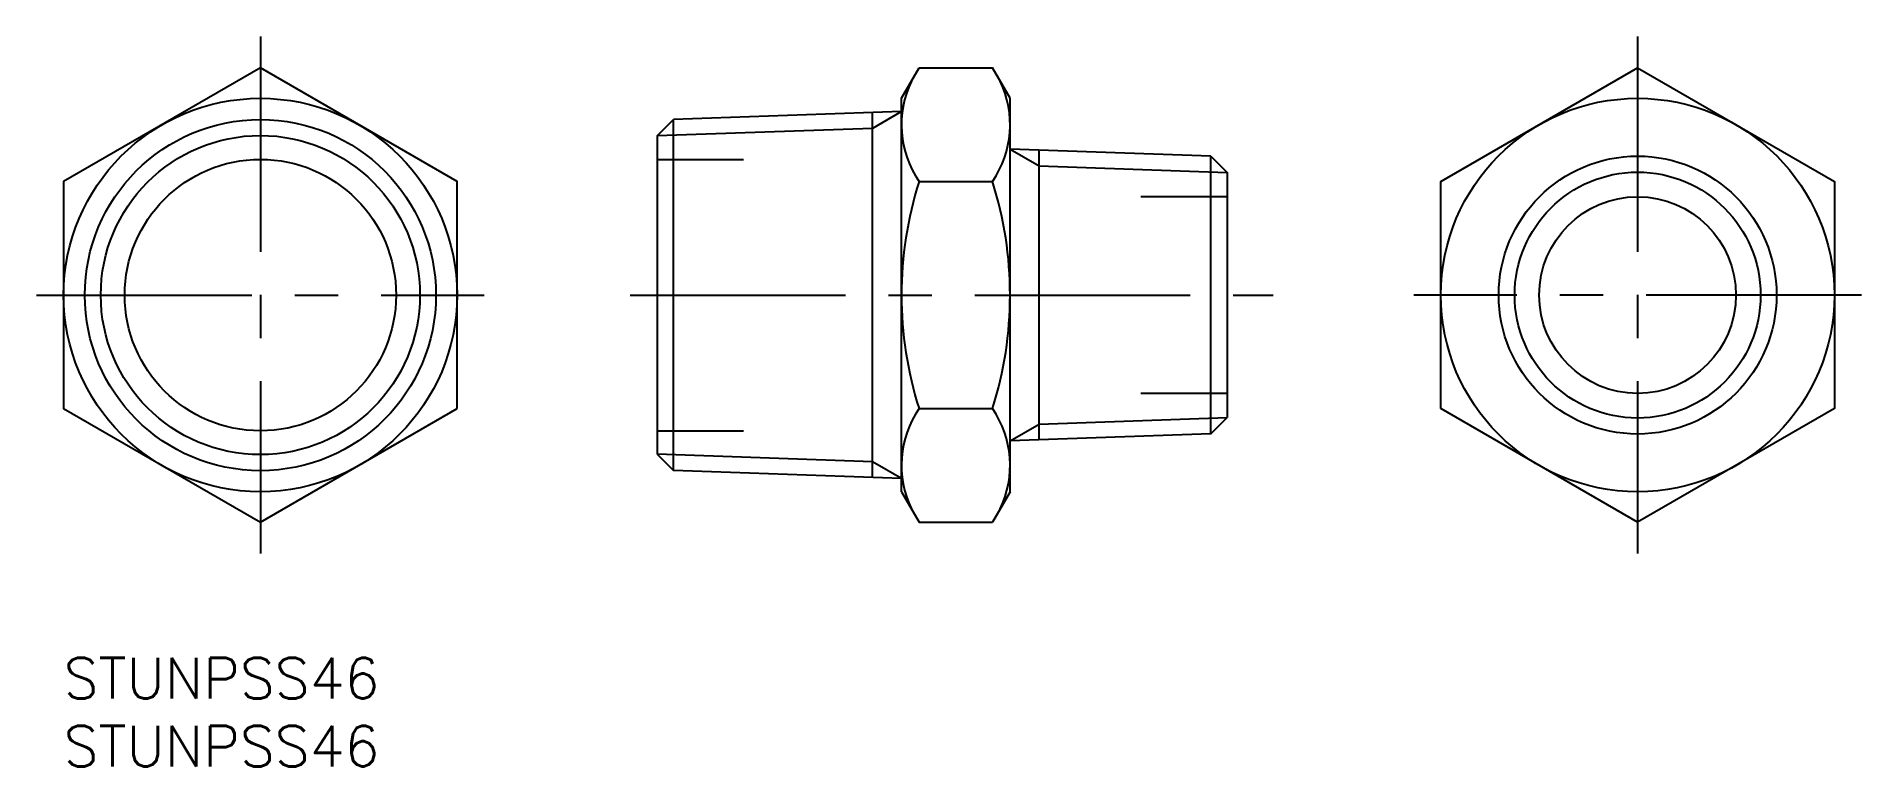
# Model space of a CAD drawing. Extents: x -2 to 133, y -8 to 46.
import ezdxf

# ---------------------------------------------------------------- set-up
doc = ezdxf.new("R2010")
doc.units = 0
doc.header["$LTSCALE"] = 0.5
doc.linetypes.add('CENTER', pattern=[50.8, 31.75, -6.35, 6.35, -6.35])
doc.linetypes.add('DASHED', pattern=[19.05, 12.7, -6.35])
for name, color, linetype in [('MSM_CENTER', 1, 'CENTER'), ('MSM_CONTINUOUS', 7, 'CONTINUOUS'), ('MSM_DASHED', 4, 'DASHED'), ('MSM_NARROW', 5, 'CONTINUOUS'), ('MSM_PART_NUMBER', 7, 'CONTINUOUS')]:
    doc.layers.add(name, color=color, linetype=linetype)
doc.styles.get("Standard").update_dxf_attribs({"font": 'txt.shx', "height": 3, "bigfont": 'bigfont.shx'})

# ---------------------------------------------------------------- blocks, each defined once
blk = doc.blocks.new('*U11')
at = {"layer": 'MSM_PART_NUMBER'}
blk.add_text('STUNPSS46', height=3, dxfattribs=at).set_placement((0, -3))
blk = doc.blocks.new('*U12')
at = {"layer": 'MSM_PART_NUMBER'}
blk.add_text('STUNPSS46', height=3, dxfattribs=at).set_placement((0, -8))

msp = doc.modelspace()

# ---------------------------------------------------------------- linework, layer by layer
at = {"layer": 'MSM_CENTER'}
for p, q in [((14.5, 45.8), (14.5, 7.69)), ((116, 45.8), (116, 7.69)), ((-2, 26.74), (31, 26.74)), ((41.75, 26.74), (89.15, 26.74)), ((132.5, 26.74), (99.5, 26.74))]:
    msp.add_line(p, q, dxfattribs=at)
at = {"layer": 'MSM_CONTINUOUS'}
for p, q in [((61.75, 41.24), (63.05, 43.49)), ((63.05, 43.49), (68.45, 43.49)), ((69.75, 41.24), (68.45, 43.49)), ((61.75, 12.24), (61.75, 41.24)), ((69.75, 12.24), (69.75, 41.24)), ((69.75, 12.24), (69.75, 41.24)), ((21.75, 39.3), (21.75, 39.3)), ((43.75, 38.47), (44.95, 39.67)), ((61.75, 40.26), (44.95, 39.67)), ((44.95, 13.81), (44.95, 39.67)), ((59.61, 13.3), (59.61, 40.18)), ((108.75, 39.3), (108.75, 39.3)), ((43.75, 38.47), (43.75, 15.02)), ((25.37, 37.21), (25.37, 37.21)), ((84.55, 36.98), (69.75, 37.49)), ((71.89, 16.07), (71.89, 37.42)), ((84.55, 16.51), (84.55, 36.98)), ((84.55, 36.98), (85.75, 35.77)), ((105.13, 37.21), (105.13, 37.21)), ((63.05, 35.11), (68.45, 35.11)), ((85.75, 35.77), (85.75, 17.71)), ((63.05, 18.37), (68.45, 18.37)), ((84.55, 16.51), (85.75, 17.71)), ((84.55, 16.51), (69.75, 15.99)), ((43.75, 15.02), (44.95, 13.81)), ((61.75, 13.23), (44.95, 13.81)), ((61.75, 12.24), (63.05, 10)), ((69.75, 12.24), (68.45, 10)), ((63.05, 10), (68.45, 10))]:
    msp.add_line(p, q, dxfattribs=at)
for points in [[(29, 18.37), (29, 35.11), (14.5, 43.49), (0, 35.11), (0, 18.37), (14.5, 10)], [(101.5, 18.37), (101.5, 35.11), (116, 43.49), (130.5, 35.11), (130.5, 18.37), (116, 10)]]:
    msp.add_lwpolyline(points, close=True, dxfattribs=at)
for centre, radius in [((14.5, 26.74), 14.5), ((116, 26.74), 14.5), ((14.5, 26.74), 12.94), ((14.5, 26.74), 10), ((116, 26.74), 10.24), ((116, 26.74), 7.25)]:
    msp.add_circle(centre, radius, dxfattribs=at)
for centre, radius, start, end in [((69.16, 39.3), 7.41, 154.3843, 214.3843), ((62.34, 39.3), 7.41, 325.6157, 25.6157), ((89.45, 26.74), 27.7, 162.412, 197.588), ((42.05, 26.74), 27.7, 342.412, 17.588), ((69.16, 14.19), 7.41, 145.6157, 205.6157), ((62.34, 14.19), 7.41, 334.3843, 34.3843)]:
    msp.add_arc(centre, radius, start, end, dxfattribs=at)
at = {"layer": 'MSM_DASHED'}
for p, q in [((43.75, 36.74), (52.75, 36.74)), ((85.75, 33.99), (77.75, 33.99)), ((85.75, 19.49), (77.75, 19.49)), ((43.75, 16.74), (52.75, 16.74))]:
    msp.add_line(p, q, dxfattribs=at)
at = {"layer": 'MSM_NARROW'}
for p, q in [((59.61, 39.02), (43.75, 38.47)), ((61.75, 40.26), (59.61, 39.02)), ((69.75, 37.49), (71.89, 36.26)), ((71.89, 36.26), (85.75, 35.77)), ((71.89, 17.23), (85.75, 17.71)), ((69.75, 15.99), (71.89, 17.23)), ((59.61, 14.46), (43.75, 15.02)), ((61.75, 13.23), (59.61, 14.46))]:
    msp.add_line(p, q, dxfattribs=at)
for centre, radius in [((14.5, 26.74), 11.76), ((116, 26.74), 9.06)]:
    msp.add_circle(centre, radius, dxfattribs=at)

# ---------------------------------------------------------------- block references
at = {"layer": 'MSM_CONTINUOUS'}
for name in ['*U11', '*U12']:
    msp.add_blockref(name, (0, 0), dxfattribs=at)

doc.saveas('drawing.dxf')
